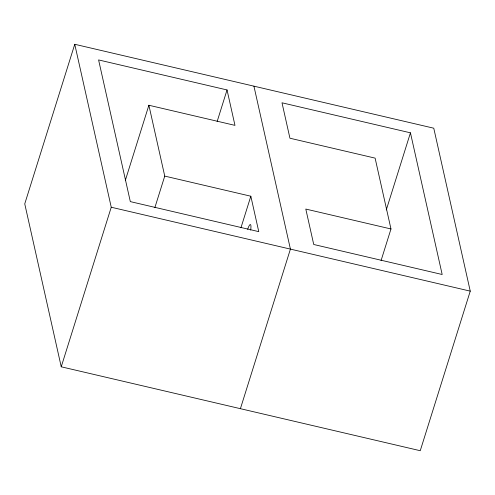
<?xml version="1.0" encoding="UTF-8"?>
<svg xmlns="http://www.w3.org/2000/svg" width="495" height="495" viewBox="0 0 495 495"><rect width="100%" height="100%" fill="white"/><g stroke="black" fill="none" stroke-linecap="round" stroke-linejoin="round"><path stroke-width="0.74" d="M74.757 44.284L24.75 203.86L61.238 366.801L420.243 450.716L470.25 291.14L433.762 128.199L74.757 44.284L111.245 207.232L61.238 366.801M125.396 180.205L148.884 105.249L234.97 125.371L227.038 89.948L98.592 59.926L130.321 201.613L258.767 231.641L250.835 196.218L164.748 176.096L148.884 105.249M154.842 207.69L164.748 176.096M217.144 121.541L227.038 89.948M240.935 227.811L250.835 196.218M240.409 408.684L290.417 249.109L253.929 86.161M386.279 209.954L410.448 132.821L282.002 102.793L289.934 138.216L375.111 158.128L390.976 228.968L381.07 260.568M390.976 228.968L305.799 209.063L313.731 244.487L442.177 274.508L410.448 132.821M111.245 207.232L470.25 291.14M247.667 229.34A8.953 1.695 -76.8 0 1 250.383 224.538A8.953 1.695 -76.8 0 1 250.668 230.119"/></g></svg>
